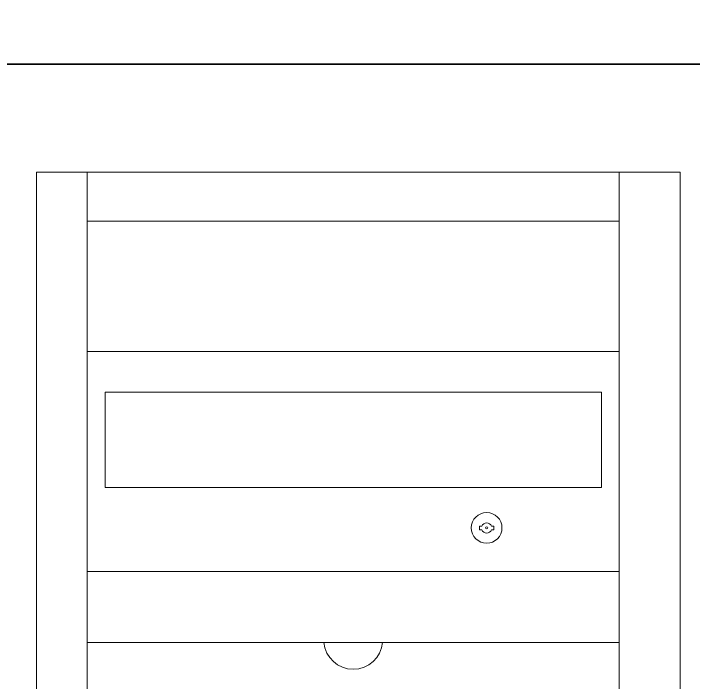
# Model space of a CAD drawing. Header units: millimetres. Extents: x -633009578 to 5705885, y -633235091 to 2571734.
# Drawn here: x 2447238 to 2447835, y 2017521 to 2018108 of the extents above; entities that cross this region are included whole.
import ezdxf
from ezdxf.enums import TextEntityAlignment as Align

# ---------------------------------------------------------------- set-up
doc = ezdxf.new("R2010")
doc.units = ezdxf.units.MM
doc.header["$LTSCALE"] = 1000
doc.header["$MEASUREMENT"] = 0
doc.layers.get('0').update_dxf_attribs({"color": 9})
doc.layers.add('000000000000电气', color=7, linetype='Continuous')
doc.styles.add('ELEC-DIM', font='simhei.ttf')

msp = doc.modelspace()

# ---------------------------------------------------------------- linework, layer by layer
at = {"lineweight": 0}
for p, q in [((2447302.79, 2017968.49, 104542.43), (2447302.79, 2016995.02, 104542.43)), ((2447769.97, 2017968.49, 104542.43), (2447769.97, 2016995.02, 104542.43)), ((2447302.79, 2017925.31, 104542.43), (2447769.97, 2017925.31, 104542.43)), ((2447302.79, 2017811.16, 104542.43), (2447769.97, 2017811.16, 104542.43)), ((2447318.5, 2017691.85, 104542.43), (2447318.5, 2017775.41, 104542.43)), ((2447318.5, 2017775.41, 104542.43), (2447754.26, 2017775.41, 104542.43)), ((2447754.26, 2017775.41, 104542.43), (2447754.26, 2017691.85, 104542.43)), ((2447754.26, 2017691.85, 104542.43), (2447318.5, 2017691.85, 104542.43)), ((2447647.25, 2017654.72, 104542.43), (2447647.25, 2017657.86, 104542.43)), ((2447647.25, 2017657.86, 104542.43), (2447649.33, 2017657.86, 104542.43)), ((2447657.74, 2017657.86, 104542.43), (2447659.82, 2017657.86, 104542.43)), ((2447659.82, 2017657.86, 104542.43), (2447659.82, 2017654.72, 104542.43)), ((2447649.33, 2017654.72, 104542.43), (2447647.25, 2017654.72, 104542.43)), ((2447659.82, 2017654.72, 104542.43), (2447657.74, 2017654.72, 104542.43)), ((2447302.79, 2017618.16, 104542.43), (2447769.97, 2017618.16, 104542.43)), ((2447302.79, 2017555.65, 104542.43), (2447769.97, 2017555.65, 104542.43))]:
    msp.add_line(p, q, dxfattribs=at)
at = {"lineweight": 0, "elevation": 104542.43}
msp.add_lwpolyline([(2447258.32, 2017968.49), (2447823.39, 2017968.49), (2447823.39, 2016995.02), (2447258.32, 2016995.02)], close=True, dxfattribs=at)
at = {"lineweight": 0}
for radius in [13.48, 0.899]:
    msp.add_circle((2447653.54, 2017656.29, 104542.43), radius, dxfattribs=at)
for centre, radius, start, end in [((2447653.54, 2017656.29, 104542.43), 4.49, 20.48732, 159.51268), ((2447653.54, 2017656.29, 104542.43), 4.49, 200.48732, 339.51268), ((2447536.38, 2017558.16, 104542.43), 25.9, 185.38784, 354.61216)]:
    msp.add_arc(centre, radius, start, end, dxfattribs=at)
at = {"layer": '000000000000电气'}
for points in [[(2446391.52, 2019261.25), (2465317.86, 2019261.25), (2465317.86, 2018063.17), (2446391.52, 2018063.17)], [(2446391.52, 2018063.17), (2465317.86, 2018063.17), (2465317.86, 2016862.42), (2446391.52, 2016862.42)]]:
    msp.add_lwpolyline(points, close=True, dxfattribs=at)

# ---------------------------------------------------------------- texts
at = {"style": 'ELEC-DIM', "flags": 1}
for tag in ['REMARK', 'A']:
    msp.add_attdef(tag, text='应急照明控制器', height=0.00899, dxfattribs=at).set_placement((2447540.86, 2017968.49, 104542.43), align=Align.MIDDLE_CENTER)

doc.saveas('drawing.dxf')
